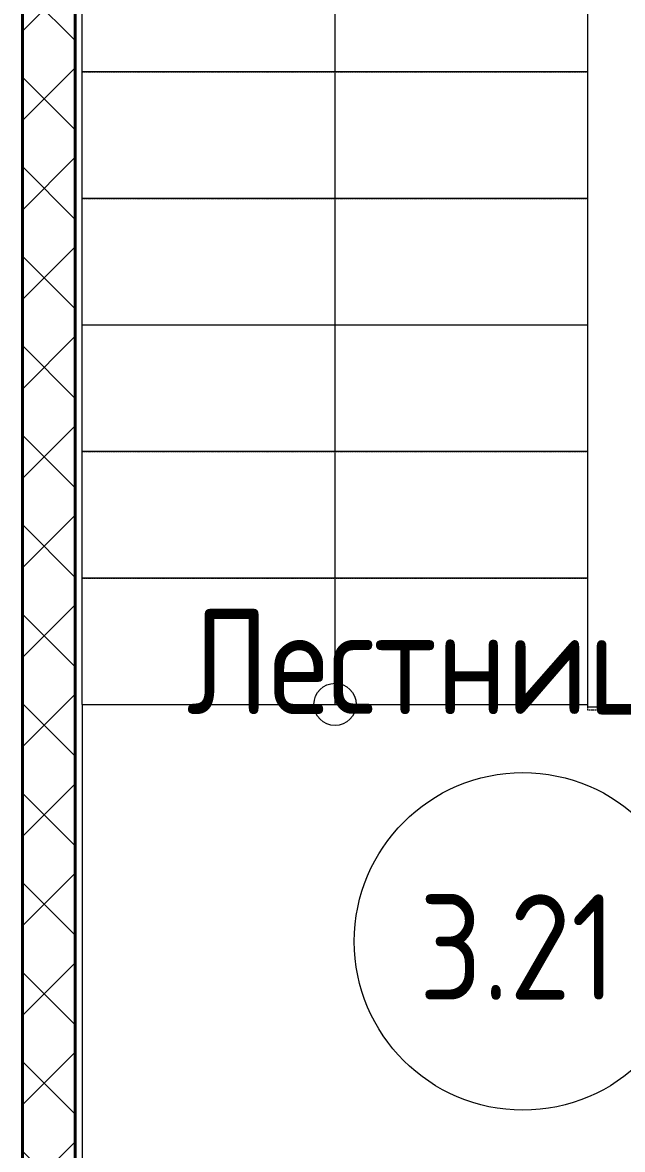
# Model space of a CAD drawing. Header units: millimetres. Extents: x -32954 to 151739, y -65671 to 56243.
# Drawn here: x -2915 to -1492, y -62071 to -59400 of the extents above; entities that cross this region are included whole.
import ezdxf

# ---------------------------------------------------------------- set-up
doc = ezdxf.new("R2010")
doc.units = ezdxf.units.MM
doc.linetypes.add('ADSK_Сверху', pattern=[4.5, 3, -1.5])
for name, color, linetype, lineweight in [('Лестницы', 7, 'Continuous', 18), ('Марки помещений', 7, 'Continuous', 18), ('Стены разрез', 7, 'Continuous', 40), ('Стрелки вверх', 7, 'Continuous', 18)]:
    doc.layers.add(name, color=color, linetype=linetype, lineweight=lineweight)
doc.styles.add('GOST Common', font='GOST_Common.ttf', dxfattribs={"width": 0.9, "height": 250})

# ---------------------------------------------------------------- blocks, each defined once
blk = doc.blocks.new('ADSK_Марка_Помещение_2_ГОСТ21-501-2011 - Имя и Категория-86712-В_АР_ПЭ_03 Этаж')
at = {"layer": 'Марки помещений'}
blk.add_circle((0, 0), 4, dxfattribs=at)

msp = doc.modelspace()

# ---------------------------------------------------------------- hatches: boundary and pattern name
at = {"layer": 'Стены разрез', "lineweight": 9}
h = msp.add_hatch(dxfattribs=at)
h.set_pattern_fill('FP_1', color=256, style=0, pattern_type=2)
h.set_pattern_definition([(45, (-1e-11, -50353.12), (-106.066, 106.066), []), (135, (-1e-11, -50353.12), (-106.066, -106.066), [])])
h.paths.add_polyline_path([(-2915.1, -62248.1), (-2790.1, -62248.1), (-2790.1, -56073.1), (-2915.1, -56073.1), (-2915.1, -62228.1)])

# ---------------------------------------------------------------- linework, layer by layer
at = {"layer": 'Лестницы', "linetype": 'ADSK_Сверху'}
for p, q in [((-2773.9, -61016.6), (-2773.9, -58916.6)), ((-1573.9, -61016.6), (-1573.9, -58916.6)), ((-2773.9, -59516.1), (-1573.9, -59516.1)), ((-2773.9, -59516.6), (-1573.9, -59516.6)), ((-2773.9, -59516.6), (-1573.9, -59516.6)), ((-2773.9, -59816.1), (-1573.9, -59816.1)), ((-2773.9, -59816.6), (-1573.9, -59816.6)), ((-2773.9, -59816.6), (-1573.9, -59816.6)), ((-2773.9, -60116.1), (-1573.9, -60116.1)), ((-2773.9, -60116.6), (-1573.9, -60116.6)), ((-2773.9, -60116.6), (-1573.9, -60116.6)), ((-2773.9, -60416.1), (-1573.9, -60416.1)), ((-2773.9, -60416.6), (-1573.9, -60416.6)), ((-2773.9, -60416.6), (-1573.9, -60416.6)), ((-2773.9, -60716.1), (-1573.9, -60716.1)), ((-2773.9, -60716.6), (-1573.9, -60716.6)), ((-2773.9, -60716.6), (-1573.9, -60716.6)), ((-2773.9, -61016.1), (-1573.9, -61016.1)), ((-2773.9, -61016.6), (-2773.9, -62223.1)), ((-2773.9, -61016.6), (-1573.9, -61016.6)), ((-2773.9, -61016.6), (-1573.9, -61016.6)), ((-1573.9, -61029.9), (-1573.9, -61016.6)), ((-1370, -61029.9), (-1573.9, -61029.9))]:
    msp.add_line(p, q, dxfattribs=at)
at = {"layer": 'Лестницы'}
for p, q in [((-2773.9, -59516.1), (-2773.9, -59216.1)), ((-1573.9, -59516.1), (-1573.9, -59216.1)), ((-2773.9, -59816.1), (-2773.9, -59516.1)), ((-2773.9, -59516.1), (-1573.9, -59516.1)), ((-1573.9, -59816.1), (-1573.9, -59516.1)), ((-2773.9, -60116.1), (-2773.9, -59816.1)), ((-2773.9, -59816.1), (-1573.9, -59816.1)), ((-1573.9, -60116.1), (-1573.9, -59816.1)), ((-2773.9, -60416.1), (-2773.9, -60116.1)), ((-2773.9, -60116.1), (-1573.9, -60116.1)), ((-1573.9, -60416.1), (-1573.9, -60116.1)), ((-2773.9, -60716.1), (-2773.9, -60416.1)), ((-2773.9, -60416.1), (-1573.9, -60416.1)), ((-1573.9, -60716.1), (-1573.9, -60416.1)), ((-2773.9, -61016.1), (-2773.9, -60716.1)), ((-2773.9, -60716.1), (-1573.9, -60716.1)), ((-1573.9, -61016.1), (-1573.9, -60716.1)), ((-2773.9, -61016.1), (-2773.9, -62223.1)), ((-2773.9, -61016.1), (-1573.9, -61016.1)), ((-1573.9, -61023.1), (-1573.9, -61016.1)), ((-1370, -61023.1), (-1573.9, -61023.1))]:
    msp.add_line(p, q, dxfattribs=at)
at = {"layer": 'Стены разрез'}
for p, q in [((-2915.1, -56073.1), (-2915.1, -62228.1)), ((-2790.1, -62228.1), (-2790.1, -56073.1))]:
    msp.add_line(p, q, dxfattribs=at)
at = {"layer": 'Стрелки вверх'}
for p, q in [((-2173.9, -59516.1), (-2173.9, -59216.1)), ((-2173.9, -59816.1), (-2173.9, -59516.1)), ((-2173.9, -60116.1), (-2173.9, -59816.1)), ((-2173.9, -60416.1), (-2173.9, -60116.1)), ((-2173.9, -60716.1), (-2173.9, -60416.1)), ((-2173.9, -61016.1), (-2173.9, -60716.1))]:
    msp.add_line(p, q, dxfattribs=at)
msp.add_circle((-2173.9, -61016.1), 50, dxfattribs=at)

# ---------------------------------------------------------------- block references
at = {"layer": 'Марки помещений', "xscale": 99.99999999999993, "yscale": 99.99999999999993, "zscale": 99.99999999999993}
msp.add_blockref('ADSK_Марка_Помещение_2_ГОСТ21-501-2011 - Имя и Категория-86712-В_АР_ПЭ_03 Этаж', (-1728.1, -61577.9), dxfattribs=at)

# ---------------------------------------------------------------- texts
at = {"layer": 'Марки помещений', "lineweight": 9, "char_height": 250, "attachment_point": 1, "style": 'GOST Common'}
for s, insert, width in [('Лестница', (-2525.7, -60789.2), 1652.278), ('3.21', (-1974.9, -61466.5), 606.076)]:
    msp.add_mtext(s, dxfattribs=dict(at, insert=insert, width=width))

doc.saveas('drawing.dxf')
